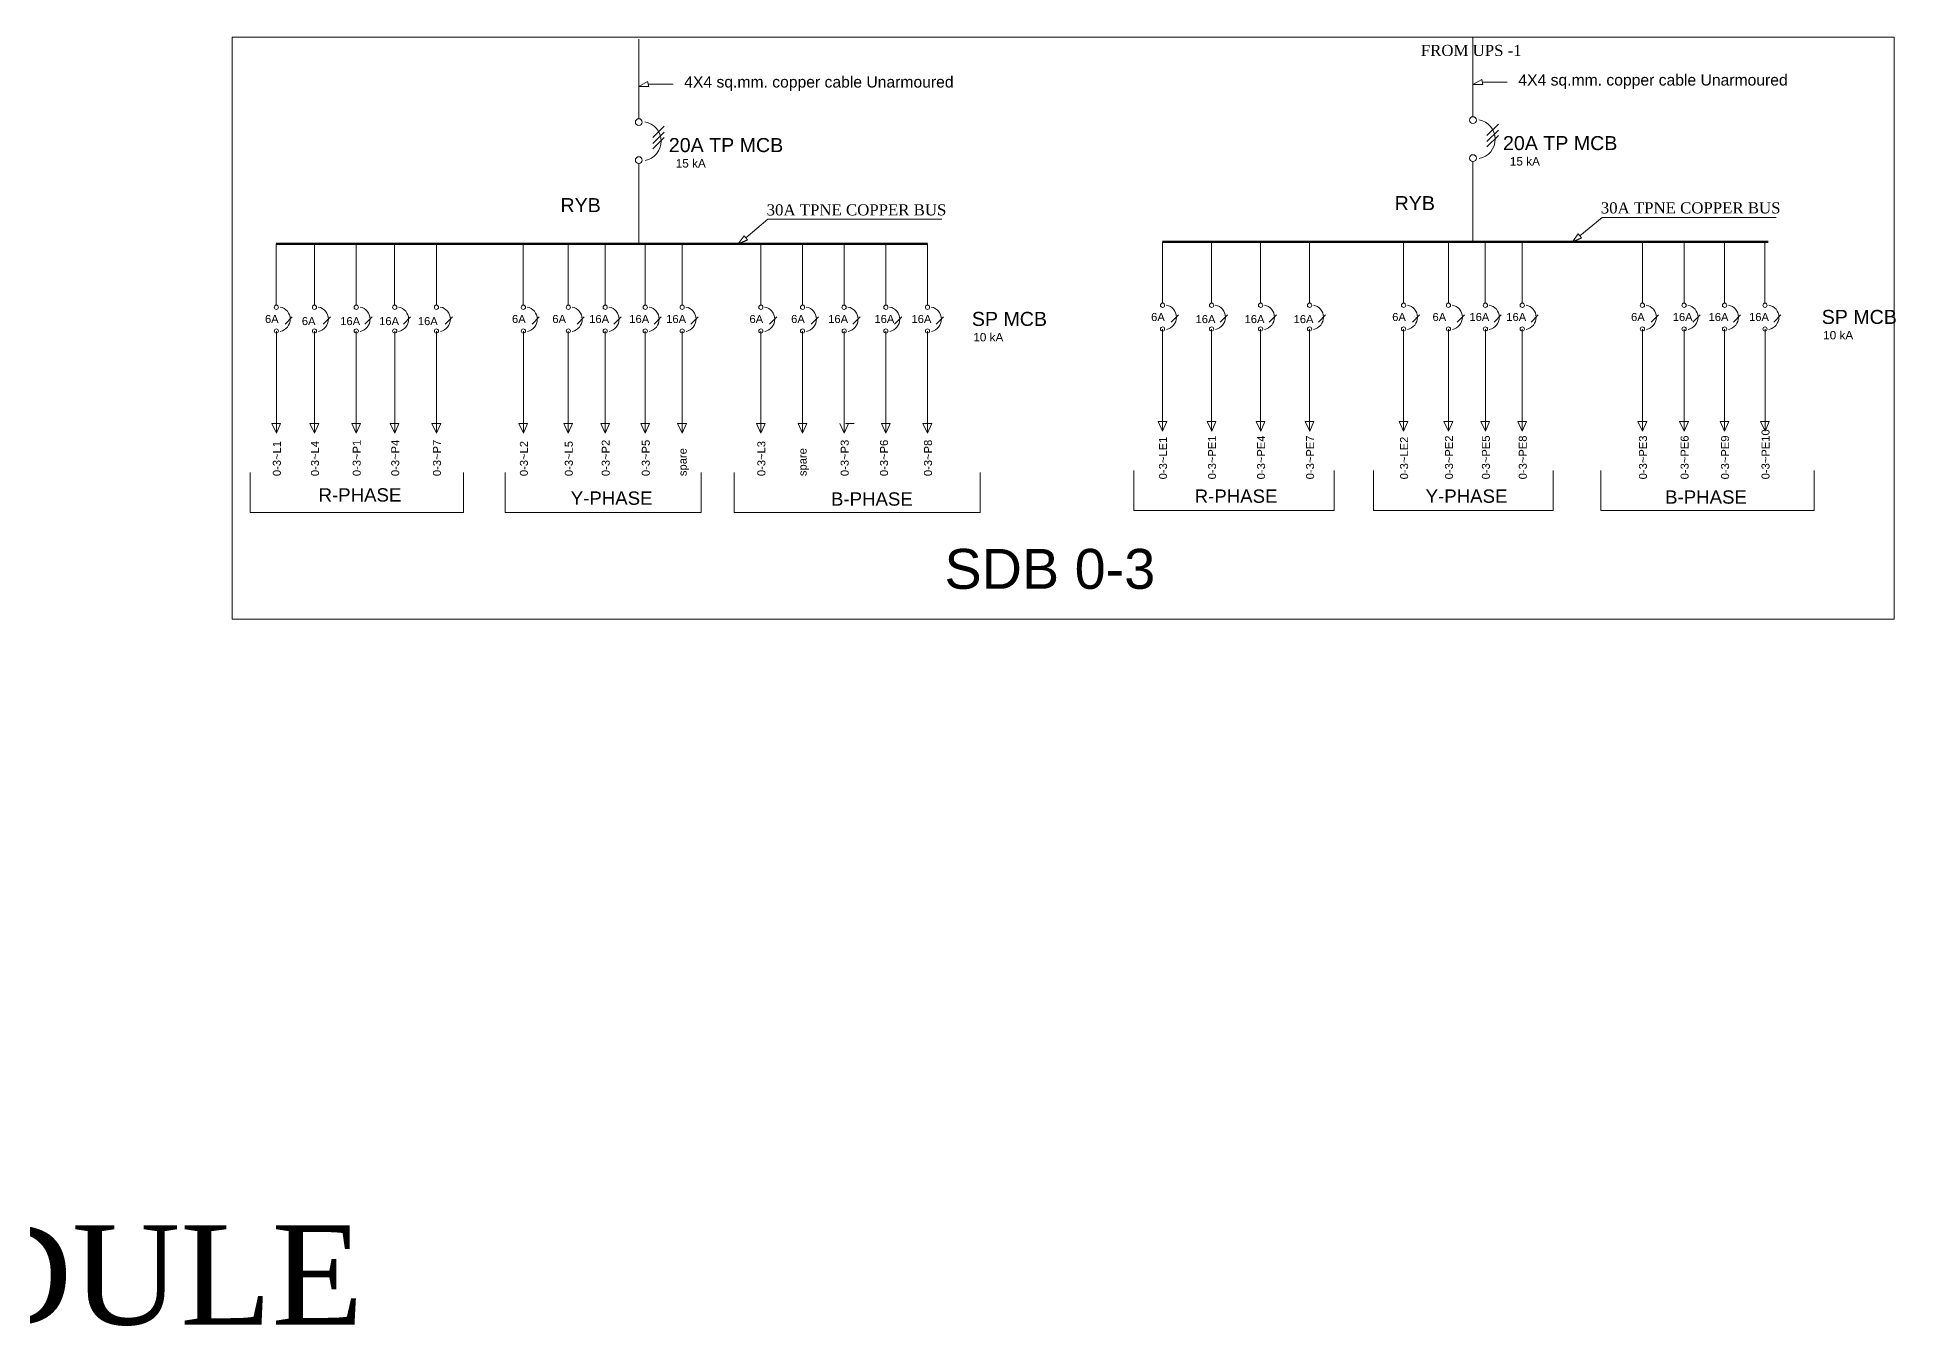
# Model space of a CAD drawing. Header units: millimetres. Extents: x 2399484 to 3337895, y 3598750 to 3969149.
# Drawn here: x 2848008 to 2918262, y 3700298 to 3749041 of the extents above; entities that cross this region are included whole.
import ezdxf

# ---------------------------------------------------------------- set-up
doc = ezdxf.new("R2010")
doc.units = ezdxf.units.MM
doc.header["$MEASUREMENT"] = 0
doc.layers.add('7 POWER PT WIRING', color=3, linetype='Continuous', lineweight=25)
doc.layers.add('Singleline', color=82, linetype='Continuous', lineweight=20)
doc.styles.add('ARIAL', font='arial.ttf')
doc.styles.add('MM', font='dutch.ttf')
doc.styles.add('ROOM', font='arial.ttf')

msp = doc.modelspace()

# ---------------------------------------------------------------- linework, layer by layer
at = {"layer": '7 POWER PT WIRING'}
for p, q in [((2874509.7, 3741227), (2874854.3, 3741387.2)), ((2906038.8, 3741302.2), (2906383.3, 3741462.4))]:
    msp.add_line(p, q, dxfattribs=at)
at = {"layer": 'Singleline', "ltscale": 3}
for p, q in [((2918205.5, 3749040.5), (2855376.8, 3749040.5)), ((2855376.8, 3749040.5), (2855376.8, 3727049.4)), ((2918205.5, 3727049.4), (2918205.5, 3749040.5)), ((2855376.8, 3727049.4), (2918205.5, 3727049.4))]:
    msp.add_line(p, q, dxfattribs=at)
at = {"layer": 'Singleline'}
for p, q in [((2870748.9, 3745960.2), (2870748.9, 3748965.3)), ((2902278, 3746035.4), (2902278, 3749040.5)), ((2871079.6, 3747363.9), (2870748.9, 3747176.6)), ((2902608.6, 3747439.1), (2902278, 3747251.8)), ((2871128.9, 3747176.6), (2870748.9, 3747176.6)), ((2902657.9, 3747251.8), (2902278, 3747251.8)), ((2870747.9, 3741227), (2870748.5, 3743928.4)), ((2870748.9, 3743012.8), (2870748.9, 3744266.4)), ((2902277, 3741302.2), (2902277.6, 3744003.6)), ((2902278, 3743088), (2902278, 3744341.6)), ((2874730.6, 3741536.2), (2874509.7, 3741227)), ((2906259.6, 3741611.4), (2906038.8, 3741302.2))]:
    msp.add_line(p, q, dxfattribs=at)
at = {"layer": 'Singleline', "ltscale": 2.5}
for p, q in [((2871079.6, 3747363.9), (2871128.9, 3747176.6)), ((2902608.6, 3747439.1), (2902657.9, 3747251.8)), ((2874730.6, 3741536.2), (2874854.3, 3741387.2)), ((2906259.6, 3741611.4), (2906383.3, 3741462.4))]:
    msp.add_line(p, q, dxfattribs=at)
at = {"layer": 'Singleline', "color": 4}
for p, q in [((2871104.2, 3747270.2), (2872048, 3747270.2)), ((2902633.3, 3747345.4), (2903577, 3747345.4))]:
    msp.add_line(p, q, dxfattribs=at)
at = {"layer": 'Singleline', "color": 2}
for p, q in [((2871278.8, 3745251.8), (2871709.9, 3745682.9)), ((2871278.8, 3745022.5), (2871709.9, 3745453.6)), ((2871278.8, 3744818.5), (2871709.9, 3745249.6)), ((2902807.9, 3745327), (2903239, 3745758.1)), ((2902807.9, 3745097.7), (2903239, 3745528.8)), ((2902807.9, 3744893.7), (2903239, 3745324.8)), ((2866384.4, 3738912.6), (2866384.4, 3741227)), ((2868081.5, 3738912.6), (2868081.5, 3741227)), ((2869476.1, 3738912.6), (2869476.1, 3741227)), ((2870990.5, 3738912.6), (2870990.5, 3741227)), ((2872385.1, 3738912.6), (2872385.1, 3741227)), ((2899653.8, 3738987.8), (2899653.8, 3741302.2)), ((2901350.9, 3738987.8), (2901350.9, 3741302.2)), ((2902745.5, 3738987.8), (2902745.5, 3741302.2)), ((2904140.1, 3738987.8), (2904140.1, 3741302.2)), ((2866718.5, 3738199.1), (2866988, 3738468.5)), ((2868415.6, 3738199.1), (2868685.1, 3738468.5)), ((2869810.2, 3738199.1), (2870079.6, 3738468.5)), ((2871324.6, 3738199.1), (2871594, 3738468.5)), ((2872719.2, 3738199.1), (2872988.6, 3738468.5)), ((2899987.9, 3738274.3), (2900257.4, 3738543.7)), ((2901685, 3738274.3), (2901954.5, 3738543.7)), ((2903079.6, 3738274.3), (2903349, 3738543.7)), ((2904474.2, 3738274.3), (2904743.6, 3738543.7)), ((2866387.4, 3737934.5), (2866387.4, 3734068.6)), ((2868084.4, 3737934.5), (2868084.4, 3734068.6)), ((2869479, 3737934.5), (2869479, 3734068.6)), ((2870993.4, 3737934.5), (2870993.4, 3734068.6)), ((2872388, 3737934.5), (2872388, 3734068.6)), ((2899656.7, 3738009.7), (2899656.7, 3734143.8)), ((2901353.8, 3738009.7), (2901353.8, 3734143.8)), ((2902748.4, 3738009.7), (2902748.4, 3734143.8)), ((2904143, 3738009.7), (2904143, 3734143.8)), ((2866216.9, 3734436), (2866546.9, 3734436)), ((2867914, 3734436), (2868244, 3734436)), ((2869308.6, 3734436), (2869638.6, 3734436)), ((2870823, 3734436), (2871153, 3734436)), ((2872217.6, 3734436), (2872547.6, 3734436)), ((2899486.3, 3734511.2), (2899816.3, 3734511.2)), ((2901183.4, 3734511.2), (2901513.4, 3734511.2)), ((2902578, 3734511.2), (2902908, 3734511.2)), ((2903972.6, 3734511.2), (2904302.6, 3734511.2)), ((2898523, 3732660.4), (2898523, 3731156)), ((2905316.5, 3732660.4), (2905316.5, 3731156)), ((2865704, 3732585.2), (2865704, 3731080.8)), ((2873102, 3732585.2), (2873102, 3731080.8)), ((2865704, 3731080.8), (2873102, 3731080.8)), ((2898523, 3731156), (2905316.5, 3731156))]:
    msp.add_line(p, q, dxfattribs=at)
at = {"layer": 'Singleline', "color": 1, "lineweight": 80}
for p, q in [((2881658.3, 3741227), (2857045.8, 3741227)), ((2913435.5, 3741302.2), (2890541.9, 3741302.2))]:
    msp.add_line(p, q, dxfattribs=at)
at = {"layer": 'Singleline', "color": 1}
for p, q in [((2857045.8, 3738912.6), (2857045.8, 3741227)), ((2858487, 3738912.6), (2858487, 3741227)), ((2860065, 3738912.6), (2860065, 3741227)), ((2861520, 3738912.6), (2861520, 3741227)), ((2863098, 3738912.6), (2863098, 3741227)), ((2890541.9, 3738987.8), (2890541.9, 3741302.2)), ((2892394.8, 3738987.8), (2892394.8, 3741302.2)), ((2894247.6, 3738987.8), (2894247.6, 3741302.2)), ((2896100.5, 3738987.8), (2896100.5, 3741302.2)), ((2857379.9, 3738199.1), (2857649.3, 3738468.5)), ((2858821.1, 3738199.1), (2859090.5, 3738468.5)), ((2860399.1, 3738199.1), (2860668.5, 3738468.5)), ((2861854.1, 3738199.1), (2862123.5, 3738468.5)), ((2863432.1, 3738199.1), (2863701.5, 3738468.5)), ((2890876, 3738274.3), (2891145.4, 3738543.7)), ((2892728.9, 3738274.3), (2892998.3, 3738543.7)), ((2894581.7, 3738274.3), (2894851.2, 3738543.7)), ((2896434.6, 3738274.3), (2896704, 3738543.7)), ((2857048.7, 3737934.5), (2857048.7, 3734068.6)), ((2858489.9, 3737934.5), (2858489.9, 3734068.6)), ((2860067.9, 3737934.5), (2860067.9, 3734068.6)), ((2861522.9, 3737934.5), (2861522.9, 3734068.6)), ((2863100.9, 3737934.5), (2863100.9, 3734068.6)), ((2890544.8, 3738009.7), (2890544.8, 3734143.8)), ((2892397.7, 3738009.7), (2892397.7, 3734143.8)), ((2894250.5, 3738009.7), (2894250.5, 3734143.8)), ((2896103.4, 3738009.7), (2896103.4, 3734143.8)), ((2856878.2, 3734436), (2857208.2, 3734436)), ((2858319.5, 3734436), (2858649.5, 3734436)), ((2859897.5, 3734436), (2860227.5, 3734436)), ((2861352.5, 3734436), (2861682.5, 3734436)), ((2862930.5, 3734436), (2863260.5, 3734436)), ((2890379.8, 3734511.2), (2890709.8, 3734511.2)), ((2892232.7, 3734511.2), (2892562.7, 3734511.2)), ((2894085.5, 3734511.2), (2894415.5, 3734511.2)), ((2895938.4, 3734511.2), (2896268.4, 3734511.2)), ((2889458.6, 3732660.4), (2889458.6, 3731156)), ((2897038.7, 3732660.4), (2897038.7, 3731156)), ((2856063.5, 3732585.2), (2856063.5, 3731080.8)), ((2864119, 3732585.2), (2864119, 3731080.8)), ((2856063.5, 3731080.8), (2864119, 3731080.8)), ((2889458.6, 3731156), (2897038.7, 3731156))]:
    msp.add_line(p, q, dxfattribs=at)
at = {"layer": 'Singleline', "color": 5}
for p, q in [((2875360, 3738912.6), (2875360, 3741227)), ((2876934.6, 3738912.6), (2876934.6, 3741227)), ((2878509.2, 3738912.6), (2878509.2, 3741227)), ((2878509.2, 3738912.6), (2878509.2, 3741227)), ((2880083.8, 3738912.6), (2880083.8, 3741227)), ((2880083.8, 3738912.6), (2880083.8, 3741227)), ((2881658.3, 3738912.6), (2881658.3, 3741227)), ((2881658.3, 3738912.6), (2881658.3, 3741227)), ((2908682.6, 3738987.8), (2908682.6, 3741302.2)), ((2910257.2, 3738987.8), (2910257.2, 3741302.2)), ((2911786.5, 3738987.8), (2911786.5, 3741302.2)), ((2913315.8, 3738987.8), (2913315.8, 3741302.2)), ((2875694.1, 3738199.1), (2875963.6, 3738468.5)), ((2877268.7, 3738199.1), (2877538.1, 3738468.5)), ((2878843.3, 3738199.1), (2879112.7, 3738468.5)), ((2880417.9, 3738199.1), (2880687.3, 3738468.5)), ((2881992.4, 3738199.1), (2882261.9, 3738468.5)), ((2909016.7, 3738274.3), (2909286.2, 3738543.7)), ((2910591.3, 3738274.3), (2910860.8, 3738543.7)), ((2912120.6, 3738274.3), (2912390, 3738543.7)), ((2913649.9, 3738274.3), (2913919.3, 3738543.7)), ((2875362.9, 3737934.5), (2875362.9, 3734068.6)), ((2876937.5, 3737934.5), (2876937.5, 3734068.6)), ((2878512.1, 3737934.5), (2878512.1, 3734068.6)), ((2880086.7, 3737934.5), (2880086.7, 3734068.6)), ((2881661.3, 3737934.5), (2881661.3, 3734068.6)), ((2908685.6, 3738009.7), (2908685.6, 3734143.8)), ((2910260.1, 3738009.7), (2910260.1, 3734143.8)), ((2911789.4, 3738009.7), (2911789.4, 3734143.8)), ((2913318.7, 3738009.7), (2913318.7, 3734143.8)), ((2875192.5, 3734436), (2875522.5, 3734436)), ((2876767.1, 3734436), (2877097.1, 3734436)), ((2878558.2, 3734436), (2878888.1, 3734436)), ((2879916.3, 3734436), (2880246.2, 3734436)), ((2881490.8, 3734436), (2881820.8, 3734436)), ((2908515.1, 3734511.2), (2908845.1, 3734511.2)), ((2910089.7, 3734511.2), (2910419.7, 3734511.2)), ((2911619, 3734511.2), (2911949, 3734511.2)), ((2913148.3, 3734511.2), (2913478.3, 3734511.2)), ((2907106.9, 3732660.4), (2907106.9, 3731156)), ((2915181.3, 3732660.4), (2915181.3, 3731156)), ((2874356, 3732585.2), (2874356, 3731080.8)), ((2883652.3, 3732585.2), (2883652.3, 3731080.8)), ((2874356, 3731080.8), (2883652.3, 3731080.8)), ((2907106.9, 3731156), (2915181.3, 3731156))]:
    msp.add_line(p, q, dxfattribs=at)
at = {"layer": 'Singleline'}
for points in [[(2882204.9, 3742156), (2875628.7, 3742156), (2874792.4, 3741461.7)], [(2913734, 3742231.2), (2907157.8, 3742231.2), (2906321.5, 3741536.9)]]:
    msp.add_lwpolyline(points, dxfattribs=at)
at = {"layer": 'Singleline', "color": 1}
for points in [[(2857208.2, 3734436), (2857048.7, 3734068.6), (2856878.2, 3734436)], [(2858649.5, 3734436), (2858489.9, 3734068.6), (2858319.5, 3734436)], [(2860227.5, 3734436), (2860067.9, 3734068.6), (2859897.5, 3734436)], [(2861682.5, 3734436), (2861522.9, 3734068.6), (2861352.5, 3734436)], [(2863260.5, 3734436), (2863100.9, 3734068.6), (2862930.5, 3734436)], [(2890709.8, 3734511.2), (2890550.2, 3734143.8), (2890379.8, 3734511.2)], [(2892562.7, 3734511.2), (2892403.1, 3734143.8), (2892232.7, 3734511.2)], [(2894415.5, 3734511.2), (2894256, 3734143.8), (2894085.5, 3734511.2)], [(2896268.4, 3734511.2), (2896108.8, 3734143.8), (2895938.4, 3734511.2)]]:
    msp.add_lwpolyline(points, dxfattribs=at)
at = {"layer": 'Singleline', "color": 2}
for points in [[(2866546.9, 3734436), (2866387.4, 3734068.6), (2866216.9, 3734436)], [(2868244, 3734436), (2868084.4, 3734068.6), (2867914, 3734436)], [(2869638.6, 3734436), (2869479, 3734068.6), (2869308.6, 3734436)], [(2871153, 3734436), (2870993.4, 3734068.6), (2870823, 3734436)], [(2872547.6, 3734436), (2872388, 3734068.6), (2872217.6, 3734436)], [(2899816.3, 3734511.2), (2899656.7, 3734143.8), (2899486.3, 3734511.2)], [(2901513.4, 3734511.2), (2901353.8, 3734143.8), (2901183.4, 3734511.2)], [(2902908, 3734511.2), (2902748.4, 3734143.8), (2902578, 3734511.2)], [(2904302.6, 3734511.2), (2904143, 3734143.8), (2903972.6, 3734511.2)]]:
    msp.add_lwpolyline(points, dxfattribs=at)
at = {"layer": 'Singleline', "color": 5}
for points in [[(2875522.5, 3734436), (2875362.9, 3734068.6), (2875192.5, 3734436)], [(2877097.1, 3734436), (2876937.5, 3734068.6), (2876767.1, 3734436)], [(2878671.7, 3734436), (2878512.1, 3734068.6), (2878341.7, 3734436)], [(2880246.2, 3734436), (2880086.7, 3734068.6), (2879916.3, 3734436)], [(2881820.8, 3734436), (2881661.3, 3734068.6), (2881490.8, 3734436)], [(2908845.1, 3734511.2), (2908685.6, 3734143.8), (2908515.1, 3734511.2)], [(2910419.7, 3734511.2), (2910260.1, 3734143.8), (2910089.7, 3734511.2)], [(2911949, 3734511.2), (2911789.4, 3734143.8), (2911619, 3734511.2)], [(2913478.3, 3734511.2), (2913318.7, 3734143.8), (2913148.3, 3734511.2)]]:
    msp.add_lwpolyline(points, dxfattribs=at)
at = {"layer": 'Singleline', "color": 2}
for centre, radius in [((2870748.9, 3745831.3), 128.9), ((2902278, 3745906.5), 128.9), ((2902278, 3744470.4), 128.9), ((2870748.9, 3744395.2), 128.9), ((2899656.7, 3738907.3), 80.5), ((2901353.8, 3738907.3), 80.5), ((2902748.4, 3738907.3), 80.5), ((2904143, 3738907.3), 80.5), ((2866387.4, 3738832.1), 80.5), ((2868084.4, 3738832.1), 80.5), ((2869479, 3738832.1), 80.5), ((2870993.4, 3738832.1), 80.5), ((2872388, 3738832.1), 80.5), ((2866387.4, 3737934.5), 80.5), ((2868084.4, 3737934.5), 80.5), ((2869479, 3737934.5), 80.5), ((2870993.4, 3737934.5), 80.5), ((2872388, 3737934.5), 80.5), ((2899656.7, 3738009.7), 80.5), ((2901353.8, 3738009.7), 80.5), ((2902748.4, 3738009.7), 80.5), ((2904143, 3738009.7), 80.5)]:
    msp.add_circle(centre, radius, dxfattribs=at)
at = {"layer": 'Singleline', "color": 1}
for centre in [(2890544.8, 3738907.3), (2892397.7, 3738907.3), (2894250.5, 3738907.3), (2896103.4, 3738907.3), (2857048.7, 3738832.1), (2858489.9, 3738832.1), (2860067.9, 3738832.1), (2861522.9, 3738832.1), (2863100.9, 3738832.1), (2857048.7, 3737934.5), (2858489.9, 3737934.5), (2860067.9, 3737934.5), (2861522.9, 3737934.5), (2863100.9, 3737934.5), (2890544.8, 3738009.7), (2892397.7, 3738009.7), (2894250.5, 3738009.7), (2896103.4, 3738009.7)]:
    msp.add_circle(centre, 80.5, dxfattribs=at)
at = {"layer": 'Singleline', "color": 5}
for centre in [(2908685.6, 3738907.3), (2910260.1, 3738907.3), (2911789.4, 3738907.3), (2913318.7, 3738907.3), (2875362.9, 3738832.1), (2876937.5, 3738832.1), (2878509.2, 3738832.1), (2880086.7, 3738832.1), (2881661.3, 3738832.1), (2875362.9, 3737934.5), (2876937.5, 3737934.5), (2878512.1, 3737934.5), (2880086.7, 3737934.5), (2881661.3, 3737934.5), (2908685.6, 3738009.7), (2910260.1, 3738009.7), (2911789.4, 3738009.7), (2913318.7, 3738009.7)]:
    msp.add_circle(centre, 80.5, dxfattribs=at)
at = {"layer": 'Singleline', "color": 2}
for centre, radius in [((2870841.5, 3745108.5), 747.4), ((2902370.5, 3745183.7), 747.4), ((2866445.2, 3738380.3), 467.1), ((2868142.2, 3738380.3), 467.1), ((2869536.8, 3738380.3), 467.1), ((2871051.2, 3738380.3), 467.1), ((2872445.8, 3738380.3), 467.1), ((2899714.6, 3738455.5), 467.1), ((2901411.6, 3738455.5), 467.1), ((2902806.2, 3738455.5), 467.1), ((2904200.8, 3738455.5), 467.1)]:
    msp.add_arc(centre, radius, 281.247956, 79.487481, dxfattribs=at)
at = {"layer": 'Singleline', "color": 1}
for centre in [(2857106.5, 3738380.3), (2858547.7, 3738380.3), (2860125.7, 3738380.3), (2861580.7, 3738380.3), (2863158.7, 3738380.3), (2890602.6, 3738455.5), (2892455.5, 3738455.5), (2894308.4, 3738455.5), (2896161.2, 3738455.5)]:
    msp.add_arc(centre, 467.1, 281.247956, 79.487481, dxfattribs=at)
at = {"layer": 'Singleline', "color": 5}
for centre in [(2875420.7, 3738380.3), (2876995.3, 3738380.3), (2878569.9, 3738380.3), (2880144.5, 3738380.3), (2881719.1, 3738380.3), (2908743.4, 3738455.5), (2910318, 3738455.5), (2911847.2, 3738455.5), (2913376.5, 3738455.5)]:
    msp.add_arc(centre, 467.1, 281.247956, 79.487481, dxfattribs=at)

# ---------------------------------------------------------------- texts
at = {"layer": 'Singleline', "color": 1}
for s, height, style, p in [('FROM UPS -1', 420.376, 'MM', (2900307.6, 3748329.6)), ('20A TP MCB', 530.46, 'ROOM', (2903413.6, 3744772.5)), ('20A TP MCB', 530.46, 'ROOM', (2871884.5, 3744697.3)), ('15 kA', 318.27, 'ROOM', (2872144.4, 3744112.6)), ('15 kA', 318.27, 'ROOM', (2903673.5, 3744187.8)), (' RYB', 530.46, 'ROOM', (2867582.9, 3742427.5)), ('30A TPNE COPPER BUS', 420.376, 'MM', (2875581.5, 3742304)), (' RYB', 530.46, 'ROOM', (2899112, 3742502.7)), ('30A TPNE COPPER BUS', 420.376, 'MM', (2907110.6, 3742379.2)), ('6A  ', 302.4, 'ARIAL', (2856617.9, 3738238.4)), ('6A  ', 302.4, 'ARIAL', (2858011.9, 3738157.8)), ('16A  ', 302.4, 'ARIAL', (2859463.8, 3738157.8)), ('16A  ', 302.4, 'ARIAL', (2860934.8, 3738157.8)), ('16A  ', 302.4, 'ARIAL', (2862398.3, 3738157.8)), (' SP MCB', 530.46, 'ROOM', (2883132.3, 3738127.5)), ('6A  ', 302.4, 'ARIAL', (2890114.1, 3738313.6)), ('16A  ', 302.4, 'ARIAL', (2891793.6, 3738233)), ('16A  ', 302.4, 'ARIAL', (2893646.5, 3738233)), ('16A  ', 302.4, 'ARIAL', (2895499.3, 3738233)), (' SP MCB', 530.46, 'ROOM', (2915254.9, 3738202.7)), ('10 kA', 318.27, 'ROOM', (2883392.2, 3737542.8)), ('10 kA', 318.27, 'ROOM', (2915514.8, 3737618)), ('R-PHASE', 504, 'ARIAL', (2858644.5, 3731487.5)), ('R-PHASE', 504, 'ARIAL', (2891759.6, 3731442)), ('OVERALL SCHEMATIC POWER DISTRIBUTION DIAGRAM WITH CABLE SCHEDULE', 3750, 'MM', (2641809.1, 3700384.6))]:
    msp.add_text(s, height=height, dxfattribs=dict(at, style=style)).set_placement(p)
at = {"layer": 'Singleline', "style": 'ROOM'}
for p in [(2872466.1, 3747136.9), (2903995.2, 3747212.1)]:
    msp.add_text('4X4 sq.mm. copper cable Unarmoured', height=424.365, dxfattribs=at).set_placement(p)
at = {"layer": 'Singleline', "color": 2, "style": 'ARIAL'}
for s, height, p in [('6A  ', 302.4, (2865956.6, 3738238.4)), ('6A  ', 302.4, (2867480.4, 3738238.4)), ('16A  ', 302.4, (2868874.9, 3738238.4)), ('16A  ', 302.4, (2870389.3, 3738238.4)), ('16A  ', 302.4, (2871783.9, 3738238.4)), ('6A  ', 302.4, (2899226, 3738313.6)), ('6A  ', 302.4, (2900749.8, 3738313.6)), ('16A  ', 302.4, (2902144.3, 3738313.6)), ('16A  ', 302.4, (2903538.9, 3738313.6)), ('Y-PHASE', 504, (2900490.1, 3731442)), ('Y-PHASE', 504, (2868176, 3731366.8))]:
    msp.add_text(s, height=height, dxfattribs=at).set_placement(p)
at = {"layer": 'Singleline', "color": 5, "style": 'ARIAL'}
for s, height, p in [('6A  ', 302.4, (2874932.2, 3738238.4)), ('6A  ', 302.4, (2876506.8, 3738238.4)), ('16A  ', 302.4, (2877908, 3738238.4)), ('16A  ', 302.4, (2879655.9, 3738238.4)), ('16A  ', 302.4, (2881057.2, 3738238.4)), ('6A  ', 302.4, (2908254.8, 3738313.6)), ('16A  ', 302.4, (2909829.4, 3738313.6)), ('16A  ', 302.4, (2911185.3, 3738313.6)), ('16A  ', 302.4, (2912714.6, 3738313.6)), ('B-PHASE', 504, (2909542.8, 3731408.5)), ('B-PHASE', 504, (2878013.7, 3731333.3))]:
    msp.add_text(s, height=height, dxfattribs=at).set_placement(p)
for s, p in [('0-3~PE10', (2913488.6, 3732329.9)), ('0-3~L3', (2875532.8, 3732451)), ('spare', (2877090.4, 3732451)), ('0-3~P3', (2878682, 3732451)), ('0-3~P6', (2880167.8, 3732451)), ('0-3~P8', (2881831.1, 3732451)), ('0-3~PE3', (2908855.4, 3732329.9)), ('0-3~PE6', (2910430, 3732329.9)), ('0-3~PE9', (2911959.3, 3732329.9))]:
    msp.add_text(s, height=302.4, rotation=90, dxfattribs=at).set_placement(p)
at = {"layer": 'Singleline', "color": 1, "style": 'ARIAL'}
for s, p in [('0-3~L1', (2857218.5, 3732451)), ('0-3~L4', (2858659.8, 3732451)), ('0-3~P1', (2860237.8, 3732451)), ('0-3~P4', (2861692.8, 3732451)), ('0-3~P7', (2863270.8, 3732451)), ('0-3~LE1', (2890714.7, 3732329.9)), ('0-3~PE1', (2892567.5, 3732329.9)), ('0-3~PE4', (2894420.4, 3732329.9)), ('0-3~PE7', (2896273.3, 3732329.9))]:
    msp.add_text(s, height=302.4, rotation=90, dxfattribs=at).set_placement(p)
at = {"layer": 'Singleline', "color": 2, "style": 'ARIAL'}
for s, p in [('0-3~L2', (2866557.2, 3732451)), ('0-3~L5', (2868254.3, 3732451)), ('0-3~P2', (2869648.9, 3732451)), ('0-3~P5', (2871163.3, 3732451)), ('spare', (2872557.9, 3732451)), ('0-3~LE2', (2899826.6, 3732329.9)), ('0-3~PE2', (2901523.7, 3732329.9)), ('0-3~PE5', (2902918.3, 3732329.9)), ('0-3~PE8', (2904312.9, 3732329.9))]:
    msp.add_text(s, height=302.4, rotation=90, dxfattribs=at).set_placement(p)
at = {"layer": 'Singleline', "color": 1, "linetype": 'Continuous', "lineweight": 35, "insert": (2886286.2, 3728934.7), "char_height": 1509.29, "width": 11946.409, "attachment_point": 5, "style": 'ARIAL'}
msp.add_mtext('SDB 0-3', dxfattribs=at)

doc.saveas('drawing.dxf')
